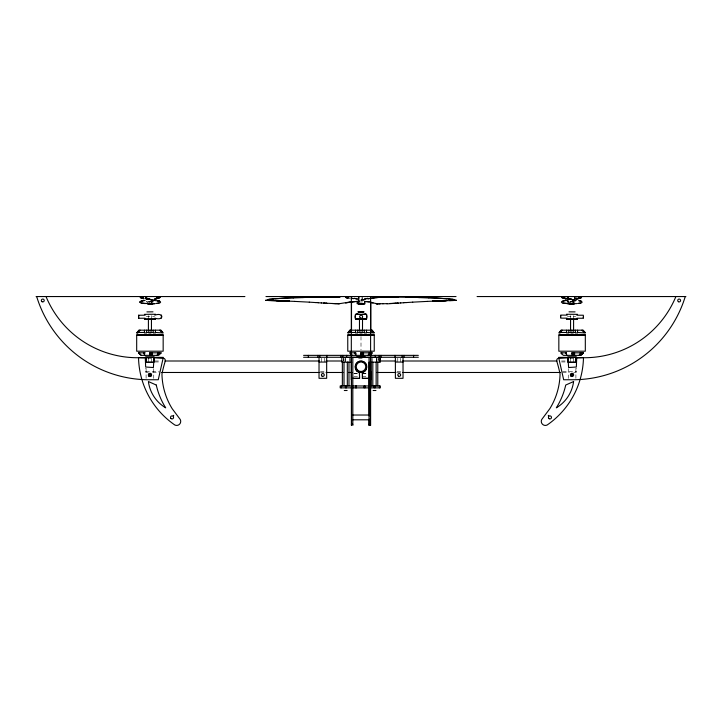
<?xml version="1.0" encoding="UTF-8"?>
<svg xmlns="http://www.w3.org/2000/svg" width="722" height="722" viewBox="0 0 722 722"><rect width="100%" height="100%" fill="white"/><g stroke="black" fill="none" stroke-linecap="round" stroke-linejoin="round"><path stroke-width="0.54" stroke-dasharray="3.61 2.71" d="M151.602 302.401L151.629 301.769L152.775 301.444L151.512 302.256L151.936 301.832M573.999 301.489L573.169 302.401L574.261 301.372M151.602 302.392L151.629 301.769L148.912 301.507M573.169 302.392L573.575 301.823L570.245 301.435M573.169 302.401L573.611 301.679L573.196 302.121M152.513 302.374L153.831 301.561M574.071 302.374L575.389 301.561M151.755 301.435L148.822 301.823L149.499 301.841M573.087 301.507L570.344 301.805L570.398 302.401M350.233 298.168L348.058 297.897L350.152 298.195M572.501 301.841L573.178 301.823M146.25 316.696L154.643 316.633M148.967 302.022L152.73 302.022M358.78 302.022L363.22 302.022M570.524 302.022L574.288 302.022M147.532 358.329L152.315 358.329M358.563 358.329L363.437 358.329M569.685 358.329L574.468 358.329M154.851 361L160.483 361M561.517 361L567.149 361M154.851 361.966L160.483 361.966M561.517 361.966L567.149 361.966M145.835 371.514L159.354 371.514M320.442 371.514L324.954 371.514M397.046 371.514L401.558 371.514M562.646 371.514L576.165 371.514M148.281 372.48L145.835 372.48L145.835 367.976M152.595 372.48L159.354 372.48M320.442 372.48L324.954 372.48M397.046 372.48L401.558 372.48M562.646 372.48L569.405 372.48M573.719 372.48L576.165 372.48L576.165 367.976M353.888 373.527L357.237 373.527M362.336 373.527L366.794 373.527M353.942 373.626L357.372 373.626M362.39 373.626L366.938 373.626M353.888 376.397L359.61 376.496M362.336 376.397L366.938 376.496M567.357 316.633L575.75 316.696M570.371 301.769L570.398 302.392M575.903 368.419L575.903 378.409M573.593 315.631L573.593 317.87M573.512 358.329L573.512 362.155M570.642 358.329L570.642 362.155M570.561 315.631L570.561 317.87M568.25 368.653L568.25 378.409M400.647 358.229L400.647 362.056M397.777 358.229L397.777 362.056M378.256 358.329L378.256 360.242M378.111 358.229L378.111 361.099M376.821 358.329L376.821 362.155M376.676 358.229L376.74 362.155M372.038 358.329L372.038 362.155M371.902 358.229L371.902 362.056M362.164 296.552L362.164 302.022M362.056 297.654L362.056 302.022M361 336.542L361 349.881M356.614 352.814L356.614 355.359M350.044 358.329L350.044 361.199M349.899 358.229L349.962 362.155M345.26 358.329L345.179 362.155M345.125 358.229L345.125 362.056M343.825 358.329L343.825 361.199M343.69 358.229L343.744 361.199M324.277 358.229L324.277 362.056M321.416 358.229L321.416 362.056M153.75 368.653L153.75 378.409M151.44 315.631L151.44 317.87M151.358 358.329L151.358 362.155M148.407 315.631L148.407 317.87M148.488 358.329L148.488 362.155M146.097 368.419L146.097 378.409"/><path stroke-width="1.08" d="M145.122 315.198L138.651 315.234L138.651 315.992L138.669 318.276L145.14 318.231M138.669 318.276L138.66 317.148M154.851 318.167C164.219 321.263 164.156 311.913 154.833 315.126M355.386 319.034L355.386 314.305M366.514 319.16L365.855 319.142C367.606 318.61 367.462 312.572 364.105 314.323M146.521 298.448L146.521 296.552M568.079 298.502L568.088 296.552M560.678 316.994L560.669 318.122L567.149 318.167M560.678 317.364L560.687 315.09L567.167 315.126M576.86 318.231L583.331 318.276L583.34 317.148M583.34 317.824L583.349 315.234L576.878 315.198M560.687 316.209L560.687 315.532M358.663 299.404L358.735 296.552L358.663 301.11L351.343 302.049L356.108 301.534M574.604 299.404L574.667 296.552L574.604 300.009M149.896 355.359L149.896 352.814M360.72 353.789L360.991 352.814L361.009 355.359L360.72 352.814L370.467 352.814L367.895 355.359M572.059 355.359L572.059 352.814M159.111 303.087L156.259 303.502L160.167 302.744L160.609 302.157L159.679 301.182L151.34 300.063M580.678 303.087L577.826 303.502L581.255 302.942L582.167 302.157L581.237 301.182L578.927 300.713L581.237 301.182M148.073 303.655L140.745 302.942L139.833 302.157L140.23 301.543L142.875 300.74L140.763 301.182M562.321 301.182L564.433 300.74L561.788 301.543L561.391 302.157L562.312 302.942L569.631 303.655M139.833 302.157L140.23 301.543M156.8 355.359L159.381 352.814L149.635 352.814L149.635 353.789M578.954 355.359L581.535 352.814L571.788 352.814L571.788 353.789M136.684 332.914L138.868 330.18L160.979 330.18L163.163 332.914M137.117 332.914L139.265 330.18M374.249 332.914L372.074 330.18L349.926 330.18L347.751 332.914M349.953 330.18L348.212 332.481M558.837 332.914L561.021 330.18L583.132 330.18L585.316 332.914M562.33 330.18L560.146 332.914L559.288 332.914L561.418 330.18M137.135 332.914L137.992 332.914L140.176 330.18M350.35 330.18L348.212 332.914L349.078 332.914L351.262 330.18M369.682 355.359L372.489 352.814L371.352 352.814M566.499 352.814L560.597 352.814L563.404 355.359L580.75 355.359L583.547 352.814L582.013 352.814M580.75 355.359L583.557 352.814M154.562 299.359L155.69 298.376L154.364 299.522M576.165 299.928L576.679 299.54L576.174 299.91M456.34 300.217L453.642 300.478L455.88 300.388M361.054 300.226L361.054 300.226A26.705 13.474 -3.3 0 1 362.868 299.612M358.653 301.056L358.13 301.236L359.394 301.074L358.653 300.921M574.874 298.61L576.562 298.168L574.965 298.574M345.712 303.096L351.406 301.769L338.997 303.754M363.13 299.928L364.736 299.54L363.13 299.91M345.721 297.581L348.175 297.843L346.1 297.509M375.891 297.491L367.688 298.8L382.155 297.04M141.846 300.893L144.436 300.46M267.483 299.567L269.884 299.305L267.537 299.585M455.772 300.388L456.277 300.343M143.073 300.713L145.086 300.496M376.18 297.581L383.22 297.022L382.046 297.022M564.64 300.713L566.644 300.496M566.373 300.505L565.877 300.551L566.86 300.478M274.125 298.872L269.784 299.305L275.614 298.755M153.578 303.763L155.167 303.628L152.369 303.655M576.725 303.619L573.927 303.655M386.956 303.881L398.138 303.087L395.223 303.24M403.715 302.744L406.432 302.572M406.333 302.572L412.731 302.157M400.62 302.942L403.815 302.744M358.022 311.868L360.079 311.859M363.085 311.895L364.087 311.877L361.921 311.859M355.486 319.16L356.145 319.142C353.879 317.743 355.134 312.238 358.924 314.332M366.614 314.305L366.614 319.034M355.486 319.034L357.137 319.187M293.466 297.708L292.952 297.735L302.78 297.527L293.367 297.708M398.039 303.087L400.728 302.942M365.097 314.314L363.22 314.332M366.514 314.305L365.883 314.323M412.632 302.157L427.469 301.39M389.745 303.502L395.331 303.24M454.445 300.442L453.642 300.478L455.672 300.397M427.37 301.39L432.658 301.182M454.337 300.442L455.167 300.415M446.792 300.713L432.55 301.164L451.142 300.56M432.55 301.164L439.12 300.948M449.508 300.614L451.25 300.56M382.904 303.763L387.001 303.619M439.021 300.939L445.799 300.74M452.55 300.505L453.75 300.478L451.394 300.551L453.055 300.487M312.861 297.274L315.974 297.193L303.646 297.5L312.96 297.256M364.79 314.323L365.35 314.305L364.763 314.287M364.863 319.187L366.514 319.034M359.691 311.868L359.096 311.877L359.7 311.886M362.3 311.886L362.967 311.877L362.309 311.868M356.217 314.287L357.038 314.278M357.922 314.278L356.749 314.305L357.209 314.323M356.217 319.007L358.247 318.998L356.993 319.061M356.217 319.142L358.247 319.124L356.993 319.187M360.567 319.178L359.096 319.169L361.081 319.205M330.685 296.977L323.348 297.049L338.88 297.022L330.586 296.977M146.918 311.895L152.992 311.85M144.409 314.35L155.537 314.26M144.445 319.07L155.573 318.989M144.445 319.205L155.573 319.115M391.414 296.977L383.12 297.022L398.652 297.031L391.315 296.977M152.775 303.953L147.667 303.953L152.811 303.962M363.211 311.895L360.928 311.895M365.007 319.061L363.698 319.07L365.783 319.007M362.417 319.169L361.902 319.178L363.861 319.196L361.063 319.178M365.007 319.187L363.698 319.196L365.783 319.142M359.448 311.85L360.549 311.859M361.433 311.886L362.588 311.895M362.191 314.332L363.861 314.341M359.583 318.989L358.193 318.989L359.475 319.07L359.475 330.18M362.525 319.07L363.861 319.07L359.646 319.07M361.56 319.178L362.02 319.178M569.225 303.953L574.333 303.953L569.189 303.962M36.1 296.552L244.92 296.552M265.958 296.552L456.042 296.552M477.08 296.552L685.9 296.552M363.464 303.962L364.754 303.962L364.754 301.778M360.179 311.85L361.821 311.85M362.525 314.341L359.637 314.341M137.992 332.481L144.436 332.481M146.629 332.481L148.822 332.481M151.015 332.481L153.208 332.481M155.41 332.481L162.712 332.914L160.582 330.18M349.078 332.481L355.531 332.481M357.724 332.481L359.917 332.481M362.11 332.481L364.303 332.481M366.496 332.481L373.797 332.914L371.668 330.18M373.788 332.481L372.047 330.18M560.146 332.481L566.589 332.481M568.647 332.481L570.985 332.481M573.178 332.481L575.371 332.481M577.564 332.481L584.865 332.914M582.735 330.18L585.172 332.481M136.684 334.8L163.163 334.8M347.751 334.8L374.249 334.8M558.837 334.8L585.316 334.8M160.293 352.814L161.403 352.814L158.596 355.359L141.25 355.359L138.444 352.814L145.185 352.814M355.648 352.814L349.511 352.814L352.345 355.359M303.583 355.359L418.345 355.359M145.627 356.939L154.219 356.939M356.713 356.939L365.314 356.939M567.781 356.939L576.373 356.939M303.583 357.273L418.345 357.273M341.831 357.372L380.088 357.372M164.986 361L319.323 361M326.082 361L341.849 361M379.023 361L395.918 361M402.677 361L557.014 361M319.025 362.056L326.669 362.056M395.385 362.056L403.029 362.056M351.731 362.155L341.831 362.155L341.777 357.273M370.187 362.155L380.088 362.155L380.169 357.372M161.611 372.48L319.323 372.48M326.082 372.48L342.977 372.48M348.609 372.48L351.984 372.48M358.744 372.48L363.256 372.48M376.776 372.48L395.918 372.48M402.677 372.48L560.389 372.48M352.769 378.31L359.466 378.31M362.336 378.31L369.032 378.31M352.832 378.409L359.61 378.409L359.412 372.381A5.74 5.74 0 0 1 355.359 368.319M369.168 378.409L362.39 378.409L362.336 372.381A5.74 5.74 0 0 0 366.442 368.319M352.246 385.963L340.188 385.963L340.188 387.876L352.246 387.876M353.013 385.963L369.068 385.963M369.835 385.963L380.35 385.963L380.35 387.876L369.835 387.876M353.013 387.876L369.068 387.876M344.286 390.503L347.138 390.503M373.103 390.503L375.954 390.503M352.832 415.024L369.168 415.024M352.832 419.807L369.168 419.807M351.397 424.301L352.832 424.301M369.041 424.301L370.467 424.301M361.072 311.895L358.789 311.895M361.451 311.859L362.552 311.85M359.412 311.895L360.567 311.886M358.302 314.341L359.962 314.332M359.646 319.205L358.139 319.196L360.097 319.178M569.008 311.85L575.082 311.895M566.463 314.26L577.591 314.35M566.427 318.989L577.555 319.07M566.427 319.115L577.555 319.205M358.915 311.895L358.121 311.877M364.962 314.278L365.783 314.287M357.336 314.323L358.031 314.323M398.553 297.031L391.315 296.95L406.134 297.184M356.117 314.323L355.486 314.305M365.855 319.007L366.325 319.016M428.633 297.708L419.22 297.527L429.048 297.735L428.534 297.708M409.04 297.256L418.354 297.491L406.026 297.184L409.139 297.274M269.45 300.505L268.25 300.478L270.606 300.551L268.945 300.487M276.201 300.74L289.45 301.164L270.858 300.56M282.979 300.957L270.75 300.56M379.628 303.655L383.003 303.754M282.88 300.948L289.45 301.164M266.833 300.415L267.663 300.442M289.341 301.182L294.63 301.39M332.255 303.502L335.098 303.619L326.669 303.24M266.328 300.397L268.358 300.478L265.723 300.343M294.531 301.39L309.368 302.157M266.12 300.388L268.358 300.478L267.555 300.442M321.272 302.942L323.961 303.087M318.185 302.744L321.38 302.942M309.269 302.157L315.667 302.572M315.568 302.572L318.285 302.744M568.422 303.754L562.889 303.087M365.892 301.534L369.556 301.922L365.179 301.453M446.386 298.755L452.252 299.323L447.875 298.872M145.275 303.619L141.322 303.087M454.517 299.567L452.116 299.305L454.463 299.585M379.962 304.152L375.828 303.556M266.228 300.388L265.66 300.217M157.567 300.74L159.652 301.164L157.36 300.713M375.927 303.565L377.823 303.89L370.269 302.319M570.19 299.242L571.923 299.558L566.734 298.502M147.505 299.034L145.943 298.746L150.366 299.558L148.633 299.242M150.338 299.278L145.438 298.168L149.129 299.215M571.968 299.296L567.005 298.168L570.696 299.215M376.027 303.565L377.922 303.917M567.555 298.727L569.071 299.034L567.014 298.601L569.541 299.125M145.456 298.601L147.983 299.125M370.521 302.356L373.048 302.924M158.939 300.948L159.679 301.182M571.698 299.513L573.295 300.045M150.14 299.513L151.728 300.045M570.831 299.215L568.223 298.303L573.142 299.991M149.264 299.215L146.656 298.303L151.584 299.991M569.36 299.025L568.801 298.782L570.109 299.368M148.551 299.368L145.826 298.114M147.234 298.782L147.802 299.025M567.375 297.744L570.308 299.034M145.808 297.744L148.75 299.034M567.384 298.114L569.08 298.908M569.487 302.374L565.867 299.603M146.611 301.561L147.929 302.374M138.453 352.814L141.25 355.359M581.824 330.18L584.008 332.481M370.765 330.18L372.949 332.481M159.67 330.18L161.854 332.481M565.714 352.814L566.914 355.359M354.646 352.814L355.847 355.359M143.561 352.814L144.761 355.359M358.663 301.345L358.735 303.962L363.274 303.962L358.78 303.89L358.663 301.823M161.313 315.09L161.322 316.209M161.331 318.122L161.322 316.994M138.651 315.234L138.66 316.362M568.088 303.962L568.079 300.677M582.446 352.814L582.446 353.789M581.201 352.814L581.201 353.302M580.741 352.814L580.741 353.825M580.208 352.814L580.208 354.34M577.564 330.18L577.564 332.914L575.371 332.914L575.371 330.18M574.586 352.814L574.586 355.359M573.936 352.814L573.936 355.359M573.593 318.989L573.593 330.18M573.277 352.814L573.277 355.359M573.178 330.18L573.178 332.914L570.985 332.914L570.985 330.18M572.672 352.814L572.672 355.359M570.561 318.989L570.561 330.18M568.792 330.18L568.792 332.914L566.589 332.914L566.589 330.18M566.147 352.814L566.147 353.302M561.707 352.814L561.707 353.789M413.562 355.359L413.562 357.273M403.995 355.359L403.995 357.273M403.029 357.273L403.029 378.31L395.385 378.31L395.385 357.273M402.082 355.359L402.082 357.273M394.979 355.359L394.979 357.273M381.045 355.359L381.045 357.273M380.025 357.273L380.025 362.056M379.393 385.963L379.393 387.876M379.131 355.359L379.131 357.273M377.786 362.056L377.786 385.963M376.135 362.056L376.135 385.963M375.305 355.359L375.305 357.273M375.097 385.963L375.097 387.876M374.14 385.963L374.14 387.876M372.823 362.056L372.823 385.963M371.162 362.056L371.162 385.963M370.801 301.778L370.801 330.649M370.801 353.085L370.801 356.072M370.801 371.893L370.801 379.754M370.603 296.552L370.603 425.448M370.467 425.448L370.467 357.516L369.041 357.516L369.041 425.448M370.133 352.814L370.133 353.302M369.682 352.814L369.682 353.825M369.15 352.814L369.15 354.34M369.086 362.155L369.168 415.944M369.168 419.094L369.168 425.448M366.496 330.18L366.496 332.914L364.303 332.914L364.303 330.18M365.052 385.963L365.052 387.876M364.655 301.778L364.655 303.962M364.096 385.963L364.096 387.876M363.518 352.814L363.518 355.359M362.868 352.814L362.868 355.359M362.525 318.989L362.498 330.18M362.48 378.409L362.48 372.48A5.74 5.74 0 0 0 365.657 363.644A5.74 5.74 0 0 0 356.262 363.644A5.74 5.74 0 0 0 359.475 372.48M362.218 352.814L362.218 355.359M362.11 330.18L362.11 332.914L359.917 332.914L359.917 330.18M361.605 352.814L361.605 355.359M359.466 372.381L359.52 378.409M357.724 330.18L357.724 332.914L355.531 332.914L355.531 330.18M357.345 301.778L357.345 303.962L357.246 301.778M356.442 385.963L356.442 387.876M355.432 352.814L355.432 353.825M355.486 385.963L355.486 387.876M355.08 352.814L355.08 353.302M352.832 425.448L352.832 357.516L351.397 357.516L351.397 425.448M351.515 296.552L351.515 298.7M351.515 301.778L351.515 330.649M351.515 354.078L351.515 356.072M351.533 371.848L351.533 425.448M351.316 296.552L351.316 379.754M350.648 352.814L350.648 353.789M348.979 362.056L348.979 385.963M347.318 362.056L347.318 385.963M346.623 355.359L346.623 357.273M346.407 385.963L346.407 387.876M345.45 385.963L345.45 387.876M344.006 362.056L344.006 385.963M342.797 355.359L342.797 357.273M342.354 362.056L342.354 385.963M341.145 385.963L341.145 387.876M340.883 355.359L340.883 357.273M326.949 355.359L326.949 357.273M326.669 357.273L326.669 378.31L319.025 378.31L319.025 357.273M319.846 355.359L319.846 357.273M317.933 355.359L317.933 357.273M308.366 355.359L308.366 357.273M159.048 352.814L159.048 353.302M158.587 352.814L158.587 353.825M158.055 352.814L158.055 354.34M155.41 330.18L155.41 332.914L153.208 332.914L153.208 330.18M152.432 352.814L152.432 355.359M151.773 352.814L151.773 355.359M151.44 318.989L151.44 330.18M151.124 352.814L151.124 355.359M151.015 330.18L151.015 332.914L148.822 332.914L148.822 330.18M150.519 352.814L150.519 355.359M148.407 318.989L148.407 330.18M146.629 330.18L146.629 332.914L144.436 332.914L144.436 330.18M144.562 352.814L144.562 354.34M144.346 352.814L144.346 353.825M143.994 352.814L143.994 353.302M139.554 352.814L139.554 353.789M572.943 301.625A27.445 1.381 -30 0 1 572.483 301.931M573.232 301.489A26.705 1.318 -30.3 0 1 572.772 301.796M154.797 299.233A28.158 0.975 -35.2 0 1 154.436 299.54M155.97 298.412A28.032 0.966 -35.2 0 1 155.808 298.592M149.228 301.796A26.705 1.318 30.3 0 1 148.867 301.552M149.517 301.931A27.445 1.381 30 0 1 149.156 301.688M173.262 415.358A2.392 2.392 0 0 1 173.758 415.746M151.304 375.431A1.435 1.435 0 0 1 151.16 375.783M150.636 376.306A1.435 1.435 0 0 1 149.201 376.306M149.201 373.825A1.435 1.435 0 0 1 150.636 373.825M151.16 374.348A1.435 1.435 0 0 1 151.304 374.691M548.242 415.746A2.392 2.392 0 0 1 548.738 415.358M570.84 375.783A1.435 1.435 0 0 1 570.696 375.431M570.696 374.691A1.435 1.435 0 0 1 570.84 374.348M571.364 373.825A1.435 1.435 0 0 1 572.799 373.825M685.259 296.552A117.704 117.704 0 0 1 571.49 379.754L563.665 379.754L558.62 357.372L567.988 357.372L567.979 362.345L576.012 362.354L576.021 357.381A99.058 99.058 0 0 0 675.9 296.552M36.669 296.552A117.704 117.704 0 0 0 150.438 379.754L158.262 379.754L163.307 357.372L153.939 357.372L153.948 362.345L145.907 362.354L145.907 357.381A99.058 99.058 0 0 1 46.027 296.552M361.081 300.099A27.445 13.727 -3.3 0 1 362.841 299.603M576.707 358.031L576.346 367.011L568.611 367.534L567.952 357.796L557.745 358.491A2.536 2.536 0 0 0 556.797 361.298A136.566 136.566 0 0 1 560.055 373.978A68.563 68.563 0 0 1 549.821 408.697L542.511 418.462A4.061 4.061 0 0 0 542.421 424.202A4.061 4.061 0 0 0 548.16 424.301A83.86 83.86 0 0 0 583.475 357.516L576.707 358.031M140.312 297.491L144.048 298.755C135.393 297.374 145.321 295.984 140.312 297.527M561.878 297.491L565.606 298.755C556.833 297.437 566.96 296.038 561.878 297.491M154.048 357.796L153.389 367.534L145.654 367.011L145.293 358.031L138.525 357.516A83.86 83.86 0 0 0 173.84 424.301A4.061 4.061 0 0 0 179.579 424.202A4.061 4.061 0 0 0 179.489 418.462L172.179 408.697A68.563 68.563 0 0 1 161.945 373.978A136.566 136.566 0 0 1 165.203 361.298A2.536 2.536 0 0 0 164.255 358.491L154.048 357.796M143.57 298.087L142.857 297.59L143.57 298.096M149.183 374.862C150.122 377.768 151.449 372.814 149.183 374.862M571.273 374.862C572.203 377.768 573.53 372.814 571.273 374.862M159.58 297.708L156.394 298.755C163.741 297.211 158.19 295.686 155.934 298.917C156.322 297.473 161.105 296.182 159.616 297.717M581.147 297.708L577.952 298.755C585.307 297.211 579.748 295.686 577.492 298.917C577.844 297.5 582.717 296.146 581.138 297.735M157.586 297.491L155.961 298.8L158.407 297.022L157.586 297.491M579.152 297.491L577.528 298.8L579.965 297.022L579.152 297.491M573.602 381.541L565.732 385.034A72.859 72.859 0 0 1 556.31 407.84A35.883 35.883 0 0 0 573.602 381.541M367.606 298.376L364.601 299.034L367.606 298.376M562.853 296.95L562.285 297.031L562.853 296.95M285.822 298.024L275.515 298.755L285.822 298.042M339.972 296.959L338.78 297.022L339.972 296.968M293.051 297.735L285.722 298.042L293.051 297.735M303.745 297.491L302.671 297.527L303.754 297.5M323.447 297.031L315.866 297.184L330.685 296.932L323.447 297.031M361.054 303.953L358.726 303.962L363.256 303.953L360.946 303.953M163.163 335.188L136.684 335.188L136.684 351.208L163.163 351.208L163.163 335.188M374.249 335.188L347.751 335.188L347.778 351.208L374.249 351.208L374.249 335.188M585.316 335.188L558.837 335.188L558.837 351.208L585.316 351.208L585.316 335.188M153.75 357.372L146.097 357.372L146.097 362.155L153.75 362.155L153.75 357.372M575.903 357.372L568.25 357.372L568.25 362.155L575.903 362.155L575.903 357.372M419.329 297.527L418.246 297.5L419.329 297.527M339.096 303.754L334.999 303.619L339.096 303.763M575.488 300.388L573.069 300.217L575.488 300.388M153.921 300.388L151.512 300.217L153.921 300.388M436.287 298.024L428.949 297.735L436.278 298.042M326.777 303.24L323.862 303.087L326.777 303.24M446.485 298.755L436.178 298.042L446.485 298.755M159.743 297.031L159.147 296.95L159.715 297.031M348.166 297.897L346.073 297.59L348.166 297.888M353.392 298.628L351.262 298.276L353.401 298.628M357.399 299.034L354.394 298.376L357.399 299.034M156.268 385.034L148.398 381.541A35.883 35.883 0 0 0 165.69 407.84A72.859 72.859 0 0 1 156.268 385.034M565.118 298.195L564.414 297.491L565.118 298.195M143.552 298.195L142.848 297.509L143.552 298.195M356.939 370.792A5.74 5.74 0 0 0 366.541 368.22A5.74 5.74 0 0 0 359.511 361.199A5.74 5.74 0 0 0 356.939 370.792M357.625 370.115A4.774 4.774 0 0 0 365.612 367.976A4.774 4.774 0 0 0 359.764 362.128A4.774 4.774 0 0 0 357.625 370.115M322.129 376.207A1.435 1.435 0 0 0 324.277 374.962A1.435 1.435 0 0 0 322.129 373.725A1.435 1.435 0 0 0 322.129 376.207M398.49 376.207A1.435 1.435 0 0 0 400.647 374.962A1.435 1.435 0 0 0 398.49 373.725A1.435 1.435 0 0 0 398.49 376.207M170.997 418.534A1.534 1.534 0 0 0 173.533 417.767A1.534 1.534 0 0 0 171.61 415.953A1.534 1.534 0 0 0 170.997 418.534M148.858 376.072A1.625 1.625 0 0 0 151.557 375.269A1.625 1.625 0 0 0 149.508 373.337A1.625 1.625 0 0 0 148.858 376.072M549.153 418.724A1.534 1.534 0 0 0 551.482 417.46A1.534 1.534 0 0 0 549.225 416.071A1.534 1.534 0 0 0 549.153 418.724M571.174 376.27A1.625 1.625 0 0 0 573.647 374.944A1.625 1.625 0 0 0 571.255 373.464A1.625 1.625 0 0 0 571.174 376.27M678.427 301.724A1.435 1.435 0 0 0 680.584 300.478A1.435 1.435 0 0 0 678.427 299.242A1.435 1.435 0 0 0 678.427 301.724M42.056 301.724A1.435 1.435 0 0 0 44.213 300.478A1.435 1.435 0 0 0 42.056 299.242A1.435 1.435 0 0 0 42.056 301.724M360.368 318.068A1.516 1.516 0 0 0 362.643 316.75A1.516 1.516 0 0 0 360.368 315.442A1.516 1.516 0 0 0 360.368 318.068"/></g></svg>
